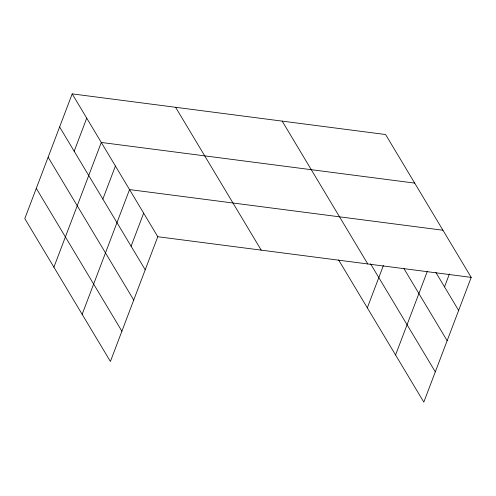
<?xml version="1.0" encoding="UTF-8"?>
<svg xmlns="http://www.w3.org/2000/svg" width="496" height="496" viewBox="0 0 496 496"><rect width="100%" height="100%" fill="white"/><g stroke="black" fill="none" stroke-linecap="round" stroke-linejoin="round"><path stroke-width="0.74" d="M72.187 93.88L24.8 218.624L110.403 361.466L157.784 236.722L72.187 93.88L385.597 134.534L471.2 277.376L423.813 402.12L338.607 259.935M74.177 151.23L86.738 118.166M53.903 267.189L101.289 142.451L414.706 183.105M102.852 199.088L115.413 166.017M82.15 314.328L129.537 189.584L442.953 230.237M131.099 246.227L143.66 213.156M367.319 307.842L383.383 265.546M395.566 354.981L427.378 271.231M444.515 286.88L449.432 273.935M157.784 236.722L471.2 277.376M435.885 272.471L458.639 310.446M403.992 268.683L447.144 340.696M370.549 263.81L435.308 371.864M282.174 121.117L367.772 263.965M175.609 107.297L261.212 250.139M59.625 126.951L145.223 269.793M48.131 157.201L133.734 300.043M36.289 188.368L121.892 331.21"/></g></svg>
